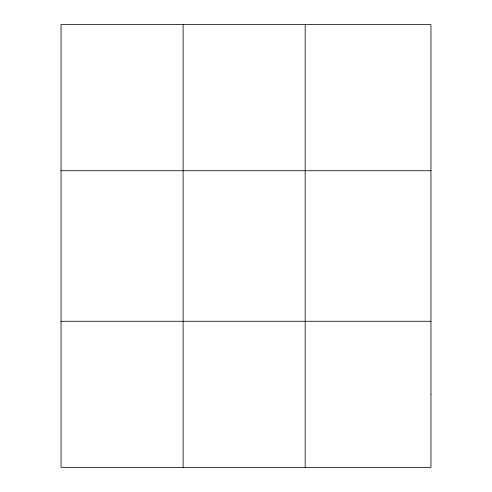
<?xml version="1.0" encoding="UTF-8"?>
<svg xmlns="http://www.w3.org/2000/svg" width="492" height="492" viewBox="0 0 492 492"><rect width="100%" height="100%" fill="white"/><g stroke="black" fill="none" stroke-linecap="round" stroke-linejoin="round"><path stroke-width="0.74" d="M183.116 24.6L183.116 467.4M305.188 24.6L305.188 467.4M61.045 170.724L430.955 170.724M61.045 321.276L430.955 321.276M430.955 394.338L430.955 467.4L61.045 467.4L61.045 24.6L430.955 24.6L430.955 394.338"/></g></svg>
